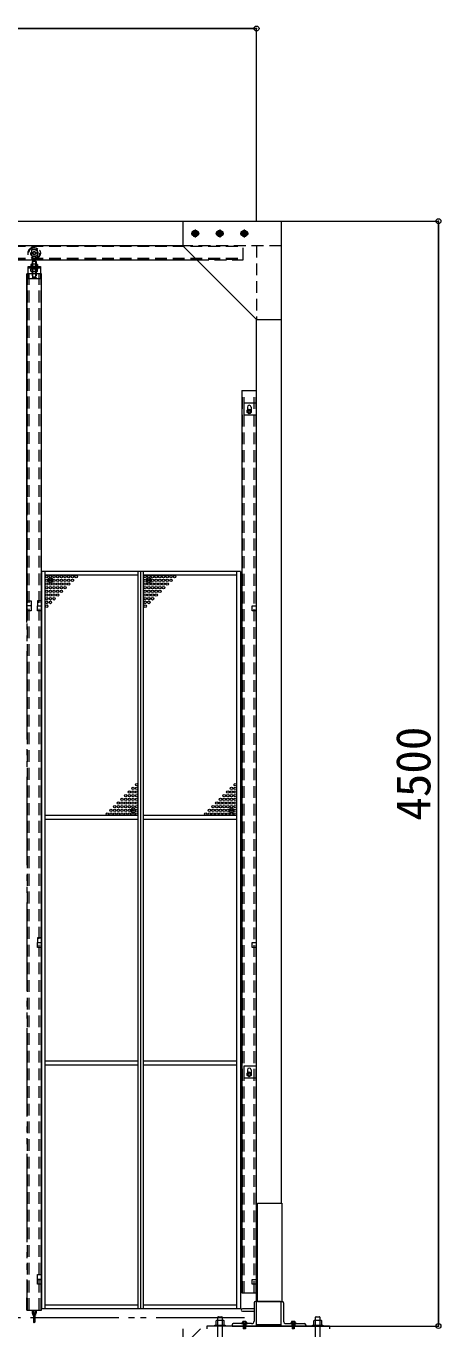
# Model space of a CAD drawing. Units: millimetres, scale not verified. Extents: x -9305 to 9305, y -6415 to 6415.
# Drawn here: x -3212 to -1522, y -3684 to 1622 of the extents above; entities that cross this region are included whole.
import ezdxf
from ezdxf.enums import TextEntityAlignment as Align

# ---------------------------------------------------------------- set-up
doc = ezdxf.new("R2010")
doc.units = ezdxf.units.MM
doc.header["$LTSCALE"] = 40
doc.header["$PDMODE"] = 32
doc.header["$PDSIZE"] = 20
for name, pattern in [('CHAIN2', [12, 9, -1, 1, -1]), ('DASHED1', [1.8, 1.2, -0.6]), ('DOUBLE_CHAIN2', [12.8, 9, -1, 0.6, -0.6, 0.6, -1])]:
    doc.linetypes.add(name, pattern=pattern)
for name, color, linetype, lineweight in [('0-0_0', 7, 'Continuous', 9), ('0-4_CYG-45', 7, 'Continuous', 9), ('0-9_ﾒッｼュﾊﾟﾈﾙ用ﾌﾞﾛッｸ', 7, 'Continuous', 9), ('0-C_寸法', 7, 'Continuous', 9)]:
    doc.layers.add(name, color=color, linetype=linetype, lineweight=lineweight)
doc.styles.add('ＭＳ ゴシック', font='')
doc.styles.get('ＭＳ ゴシック').set_extended_font_data('MS Gothic')

msp = doc.modelspace()

# ---------------------------------------------------------------- linework, layer by layer
at = {"layer": '0-0_0'}
for p, q in [((-2173.04, 827.54), (-1531.03, 827.54)), ((-1532.03, -3672.46), (-1532.03, 827.54)), ((-1532.03, 823.54), (-1532.03, -3668.46)), ((-2111.4, -3672.46), (-1531.03, -3672.46))]:
    msp.add_line(p, q, dxfattribs=at)
for p in [(-1532.03, 827.54), (-1532.03, -3672.46)]:
    msp.add_point(p, dxfattribs=at)
at = {"layer": '0-4_CYG-45'}
for p, q in [((-6873.02, 827.54), (-2173.04, 827.54)), ((-2173.04, 827.54), (-2173.04, -3172.46)), ((-2573.04, 727.54), (-6473.02, 727.54)), ((-6530.02, 670.54), (-2516.04, 670.54)), ((-3203.73, 642.51), (-3153.74, 642.51)), ((-3203.73, 592.52), (-3203.73, 642.51)), ((-3192.76, 651.51), (-3192.76, 643.56)), ((-3168.49, 652.51), (-3189.59, 652.51)), ((-3168.49, 642.56), (-3189.59, 642.56)), ((-3184.94, 664.34), (-3186.74, 662.54)), ((-3170.74, 662.54), (-3186.74, 662.54)), ((-3186.74, 662.54), (-3186.74, 652.51)), ((-3185.83, 651.51), (-3185.83, 643.56)), ((-3184.99, 664.34), (-3184.99, 670.54)), ((-3172.54, 664.34), (-3184.94, 664.34)), ((-3184.74, 652.51), (-3184.74, 664.34)), ((-3172.74, 652.51), (-3172.74, 664.34)), ((-3170.74, 662.54), (-3172.54, 664.34)), ((-3172.49, 664.34), (-3172.49, 670.54)), ((-3171.97, 651.51), (-3171.97, 643.56)), ((-3170.74, 662.54), (-3170.74, 652.51)), ((-3165.04, 651.51), (-3165.04, 643.56)), ((-3153.74, 642.51), (-3153.74, 592.52)), ((-3208.74, -807.42), (-3208.74, 612.51)), ((-3203.73, 612.51), (-3208.73, 612.51)), ((-3153.74, 592.52), (-3203.73, 592.52)), ((-3168.49, 632.51), (-3189.59, 632.51)), ((-3148.74, 612.51), (-3153.74, 612.51)), ((-3148.74, -3607.28), (-3148.74, 612.51)), ((-2273.04, -3672.46), (-2273.04, 427.54)), ((-2333.04, 137.54), (-2273.04, 137.54)), ((-2333.04, 137.54), (-2333.04, -3537.28)), ((-2323.04, 87.54), (-2273.04, 87.54)), ((-2323.04, 37.54), (-2323.04, 87.54)), ((-2311.54, 57.45), (-2303.04, 62.36)), ((-2311.54, 47.64), (-2311.54, 57.45)), ((-2310.54, 70.54), (-2310.54, 58.03)), ((-2303.04, 62.36), (-2294.54, 57.45)), ((-2295.54, 70.54), (-2295.54, 58.03)), ((-2294.54, 57.45), (-2294.54, 47.64)), ((-2273.04, 37.54), (-2323.04, 37.54)), ((-2303.04, 42.73), (-2311.54, 47.64)), ((-2294.54, 47.64), (-2303.04, 42.73)), ((-3149.04, -599.48), (-3149.04, -3602.48)), ((-2339.04, -599.48), (-3149.04, -599.48)), ((-3134.04, -3602.48), (-3134.04, -599.48)), ((-2755.04, -614.48), (-3134.04, -614.48)), ((-2755.04, -3602.48), (-2755.04, -599.48)), ((-2744.04, -3602.48), (-2744.04, -599.48)), ((-2733.04, -3602.48), (-2733.04, -599.48)), ((-2354.04, -614.48), (-2733.04, -614.48)), ((-2354.04, -3602.48), (-2354.04, -599.48)), ((-2339.04, -599.48), (-2339.04, -3602.48)), ((-3208.74, -719.48), (-3191.74, -719.48)), ((-3191.74, -739.48), (-3208.74, -739.48)), ((-3191.74, -719.48), (-3191.74, -759.47)), ((-3166.04, -719.48), (-3166.04, -739.48)), ((-3149.04, -719.48), (-3166.04, -719.48)), ((-3166.04, -739.48), (-3149.04, -739.48)), ((-3166.04, -739.48), (-3148.74, -739.48)), ((-3166.04, -759.48), (-3166.04, -739.48)), ((-2333.04, -762.41), (-2333.04, -742.42)), ((-2332.74, -739.48), (-2332.74, -719.48)), ((-2290.34, -739.48), (-2273.04, -739.48)), ((-2290.34, -759.47), (-2290.34, -739.48)), ((-3191.74, -759.47), (-3208.43, -759.47)), ((-3148.74, -759.48), (-3166.04, -759.48)), ((-2273.04, -759.47), (-2290.34, -759.47)), ((-2755.04, -1593.48), (-3134.04, -1593.48)), ((-2755.04, -1609.48), (-3134.04, -1609.48)), ((-2354.04, -1593.48), (-2733.04, -1593.48)), ((-2354.04, -1609.48), (-2733.04, -1609.48)), ((-3166.04, -2090.98), (-3166.04, -2110.98)), ((-3149.04, -2090.98), (-3166.04, -2090.98)), ((-3166.04, -2110.98), (-3149.04, -2110.98)), ((-3166.04, -2110.98), (-3148.74, -2110.98)), ((-3166.04, -2130.98), (-3166.04, -2110.98)), ((-2333.04, -2112.35), (-2333.04, -2132.34)), ((-2290.34, -2110.98), (-2273.04, -2110.98)), ((-2290.34, -2130.98), (-2290.34, -2110.98)), ((-3148.74, -2130.98), (-3166.04, -2130.98)), ((-2273.04, -2130.98), (-2290.34, -2130.98)), ((-2755.04, -2593.48), (-3134.04, -2593.48)), ((-2354.04, -2593.48), (-2733.04, -2593.48)), ((-2755.04, -2609.48), (-3134.04, -2609.48)), ((-2354.04, -2609.48), (-2733.04, -2609.48)), ((-2323.04, -2662.46), (-2323.04, -2612.46)), ((-2323.04, -2612.46), (-2273.04, -2612.46)), ((-2311.54, -2642.41), (-2303.04, -2637.5)), ((-2311.54, -2652.23), (-2311.54, -2642.41)), ((-2303.04, -2657.14), (-2311.54, -2652.23)), ((-2310.54, -2629.46), (-2310.54, -2641.84)), ((-2303.04, -2637.5), (-2294.54, -2642.41)), ((-2294.54, -2652.23), (-2303.04, -2657.14)), ((-2295.54, -2629.46), (-2295.54, -2641.84)), ((-2294.54, -2642.41), (-2294.54, -2652.23)), ((-2273.04, -2662.46), (-2323.04, -2662.46)), ((-2269.84, -3572.46), (-2269.84, -3172.46)), ((-2269.84, -3172.46), (-2169.84, -3172.46)), ((-2169.84, -3172.46), (-2169.84, -3572.46)), ((-3166.04, -3462.48), (-3149.04, -3462.48)), ((-3166.04, -3482.48), (-3166.04, -3462.48)), ((-3149.04, -3482.48), (-3166.04, -3482.48)), ((-3166.04, -3482.48), (-3148.74, -3482.48)), ((-3166.04, -3502.48), (-3166.04, -3482.48)), ((-2290.34, -3482.48), (-2273.04, -3482.48)), ((-2290.34, -3502.48), (-2290.34, -3482.48)), ((-3148.74, -3502.48), (-3166.04, -3502.48)), ((-2333.04, -3537.46), (-2273.04, -3537.46)), ((-2273.04, -3502.48), (-2290.34, -3502.48)), ((-3208.74, -3607.28), (-3208.74, -3557.28)), ((-3208.73, -3607.48), (-3148.74, -3607.48)), ((-3187.23, -3607.48), (-3187.23, -3620.78)), ((-3182.23, -3607.48), (-3182.23, -3620.78)), ((-3175.23, -3607.48), (-3175.23, -3620.78)), ((-3170.24, -3607.48), (-3170.24, -3620.78)), ((-2339.04, -3602.48), (-3149.04, -3602.48)), ((-2755.04, -3587.48), (-3134.04, -3587.48)), ((-2354.04, -3587.48), (-2733.04, -3587.48)), ((-2283.04, -3602.46), (-2331.04, -3602.46)), ((-2283.04, -3577.46), (-2283.04, -3652.46)), ((-2283.04, -3577.46), (-2283.04, -3652.46)), ((-2176.25, -3572.46), (-2278.04, -3572.46)), ((-2273.04, -3572.46), (-2278.04, -3572.46)), ((-2269.84, -3572.46), (-2168.04, -3572.46)), ((-2173.05, -3572.46), (-2168.05, -3572.46)), ((-2173.04, -3672.46), (-2173.04, -3572.46)), ((-2163.05, -3577.46), (-2163.05, -3652.46)), ((-2163.04, -3577.46), (-2163.04, -3652.46)), ((-3181.23, -3621.78), (-3181.23, -3656.77)), ((-3176.23, -3621.78), (-3176.23, -3656.77)), ((-2438.73, -3652.62), (-2438.73, -3668.54)), ((-2406.89, -3650.62), (-2436.74, -3650.62)), ((-2430.77, -4204.76), (-2430.77, -3636.65)), ((-2428.78, -3634.66), (-2414.85, -3634.66)), ((-2412.86, -3636.65), (-2412.86, -3801.81)), ((-2404.9, -3668.54), (-2404.9, -3652.62)), ((-2334.26, -3660.45), (-2334.26, -3662.44)), ((-2310.38, -3660.45), (-2334.26, -3660.45)), ((-2331.04, -3612.46), (-2283.04, -3612.46)), ((-2330.28, -3656.47), (-2330.28, -3660.45)), ((-2316.35, -3654.48), (-2328.29, -3654.48)), ((-2326.3, -3660.45), (-2326.3, -3654.48)), ((-2318.34, -3660.45), (-2318.34, -3654.48)), ((-2314.36, -3660.45), (-2314.36, -3656.47)), ((-2310.38, -3662.44), (-2310.38, -3660.45)), ((-2135.28, -3660.45), (-2135.28, -3662.44)), ((-2111.4, -3660.45), (-2135.28, -3660.45)), ((-2131.3, -3656.47), (-2131.3, -3660.45)), ((-2117.36, -3654.48), (-2129.3, -3654.48)), ((-2127.32, -3660.45), (-2127.32, -3654.48)), ((-2119.36, -3660.45), (-2119.36, -3654.48)), ((-2115.38, -3660.45), (-2115.38, -3656.47)), ((-2111.4, -3662.44), (-2111.4, -3660.45)), ((-2040.76, -3652.62), (-2040.76, -3668.54)), ((-2008.92, -3650.62), (-2038.76, -3650.62)), ((-2032.8, -3801.81), (-2032.8, -3636.66)), ((-2030.8, -3634.66), (-2016.89, -3634.66)), ((-2014.89, -3636.66), (-2014.89, -4204.76)), ((-2006.93, -3668.54), (-2006.93, -3652.62)), ((-2573.04, -3684.08), (-2573.04, -4584.08)), ((-2573.04, -3756), (-2501.12, -3684.08)), ((-1976.08, -3672.46), (-2475.54, -3672.46)), ((-2475.54, -3672.46), (-2475.54, -3683.96)), ((-2442.71, -3672.52), (-2442.71, -3668.54)), ((-2442.71, -3668.54), (-2400.92, -3668.54)), ((-2400.92, -3672.52), (-2442.71, -3672.52)), ((-2400.92, -3668.54), (-2400.92, -3672.52)), ((-2373.04, -3667.46), (-2373.04, -3672.46)), ((-2373.04, -3672.46), (-2073.04, -3672.46)), ((-2373.03, -3667.46), (-2373.03, -3672.46)), ((-2293.04, -3662.46), (-2368.04, -3662.46)), ((-2293.04, -3662.46), (-2368.03, -3662.46)), ((-2334.26, -3662.44), (-2310.38, -3662.44)), ((-2153.05, -3662.46), (-2078.06, -3662.46)), ((-2153.04, -3662.46), (-2078.04, -3662.46)), ((-2135.28, -3662.44), (-2111.4, -3662.44)), ((-2073.06, -3667.46), (-2073.06, -3672.46)), ((-2073.04, -3667.46), (-2073.04, -3672.46)), ((-2044.74, -3672.52), (-2044.74, -3668.54)), ((-2044.74, -3668.54), (-2002.95, -3668.54)), ((-2002.95, -3672.52), (-2044.74, -3672.52)), ((-2002.95, -3668.54), (-2002.95, -3672.52)), ((-1976.08, -3672.46), (-1976.08, -3683.96))]:
    msp.add_line(p, q, dxfattribs=at)
at = {"layer": '0-4_CYG-45', "linetype": 'CHAIN2'}
for p, q in [((-2539.54, 777.54), (-2506.54, 777.54)), ((-2523.04, 794.04), (-2523.04, 761.04)), ((-2439.54, 777.54), (-2406.54, 777.54)), ((-2423.04, 794.04), (-2423.04, 761.04)), ((-2339.54, 777.54), (-2306.54, 777.54)), ((-2323.04, 794.04), (-2323.04, 761.04))]:
    msp.add_line(p, q, dxfattribs=at)
at = {"layer": '0-4_CYG-45', "linetype": 'DASHED1'}
for p, q in [((-6718.02, 725.94), (-2328.04, 725.94)), ((-3167.24, 710.34), (-3190.24, 710.34)), ((-3190.24, 710.34), (-3190.24, 685.34)), ((-3167.24, 710.34), (-3167.24, 685.34)), ((-2173.04, 727.54), (-2573.04, 727.54)), ((-2273.04, 727.54), (-2273.04, 427.54)), ((-6718.02, 676.54), (-2328.04, 676.54)), ((-6718.02, 672.14), (-2328.04, 672.14)), ((-3167.24, 685.34), (-3190.24, 685.34)), ((-3186.74, 652.51), (-3186.74, 599.34)), ((-3170.74, 652.51), (-3170.74, 599.34)), ((-3206.43, -3607.28), (-3206.43, 612.51)), ((-3198.73, -3607.28), (-3198.73, 612.51)), ((-3158.74, -3607.28), (-3158.74, 612.51)), ((-3151.04, -3607.28), (-3151.04, 612.51)), ((-2330.74, -3537.46), (-2330.74, 137.54)), ((-2323.04, -3537.46), (-2323.04, 137.54)), ((-2283.04, -3537.46), (-2283.04, 137.54)), ((-2275.34, -3537.46), (-2275.34, 137.54))]:
    msp.add_line(p, q, dxfattribs=at)
at = {"layer": '0-4_CYG-45', "linetype": 'DOUBLE_CHAIN2'}
for p, q in [((-3184.99, 670.54), (-3184.99, 685.34)), ((-3184.74, 597.34), (-3184.74, 652.51)), ((-3172.74, 597.34), (-3172.74, 652.51)), ((-3172.49, 670.54), (-3172.49, 685.34)), ((-3208.73, 612.51), (-3208.73, -3607.28)), ((-3153.74, 636.51), (-3203.73, 636.51)), ((-3153.74, 612.51), (-3203.73, 612.51)), ((-3192.76, 623.61), (-3192.76, 631.51)), ((-3165.24, 636.51), (-3192.24, 636.51)), ((-3192.24, 636.51), (-3192.24, 632.51)), ((-3165.24, 632.51), (-3192.24, 632.51)), ((-3168.49, 622.61), (-3189.59, 622.61)), ((-3170.74, 599.34), (-3186.74, 599.34)), ((-3186.74, 599.34), (-3184.74, 597.34)), ((-3185.83, 623.61), (-3185.83, 631.51)), ((-3172.74, 597.34), (-3184.74, 597.34)), ((-3183.74, 636.51), (-3177.64, 632.61)), ((-3178.74, 636.51), (-3172.64, 632.61)), ((-3170.74, 599.34), (-3172.74, 597.34)), ((-3171.97, 623.61), (-3171.97, 631.51)), ((-3165.24, 636.51), (-3165.24, 632.51)), ((-3165.04, 623.61), (-3165.04, 631.51)), ((-2322.32, -3638.89), (-6726.52, -3638.89)), ((-2326.3, -3684.32), (-2326.3, -3660.45)), ((-2318.34, -3660.45), (-2318.34, -3684.32)), ((-2127.32, -3684.32), (-2127.32, -3660.45)), ((-2119.36, -3660.45), (-2119.36, -3684.32)), ((-2328.29, -3662.44), (-2328.29, -3672.39)), ((-2326.3, -3664.43), (-2318.34, -3662.44)), ((-2326.3, -3662.44), (-2318.34, -3662.44)), ((-2326.3, -3666.42), (-2318.34, -3664.43)), ((-2326.3, -3668.41), (-2318.34, -3666.42)), ((-2326.3, -3670.4), (-2318.34, -3668.41)), ((-2326.3, -3672.39), (-2318.34, -3670.4)), ((-2326.3, -3674.38), (-2318.34, -3672.39)), ((-2326.3, -3676.37), (-2318.34, -3674.38)), ((-2326.3, -3678.36), (-2318.34, -3676.37)), ((-2326.3, -3680.35), (-2318.34, -3678.36)), ((-2326.3, -3682.34), (-2318.34, -3680.35)), ((-2326.3, -3684.32), (-2318.34, -3682.34)), ((-2318.34, -3684.32), (-2326.3, -3684.32)), ((-2316.35, -3662.44), (-2316.35, -3672.39)), ((-2273.04, -3667.96), (-2173.05, -3667.96)), ((-2173.04, -3667.96), (-2273.04, -3667.96)), ((-2129.3, -3662.44), (-2129.3, -3672.39)), ((-2127.32, -3664.43), (-2119.36, -3662.44)), ((-2127.32, -3662.44), (-2119.36, -3662.44)), ((-2127.32, -3666.42), (-2119.36, -3664.43)), ((-2127.32, -3668.41), (-2119.36, -3666.42)), ((-2127.32, -3670.4), (-2119.36, -3668.41)), ((-2127.32, -3672.39), (-2119.36, -3670.4)), ((-2127.32, -3674.38), (-2119.36, -3672.39)), ((-2127.32, -3676.37), (-2119.36, -3674.38)), ((-2127.32, -3678.36), (-2119.36, -3676.37)), ((-2127.32, -3680.35), (-2119.36, -3678.36)), ((-2127.32, -3682.34), (-2119.36, -3680.35)), ((-2127.32, -3684.32), (-2119.36, -3682.34)), ((-2119.36, -3684.32), (-2127.32, -3684.32)), ((-2117.36, -3662.44), (-2117.36, -3672.39))]:
    msp.add_line(p, q, dxfattribs=at)
at = {"layer": '0-4_CYG-45'}
msp.add_lwpolyline([(-2573.04, 827.54), (-2573.04, 727.54), (-2273.04, 427.54), (-2173.04, 427.54)], dxfattribs=at)
for points in [[(-2516.69, 788.54), (-2529.39, 788.54), (-2535.74, 777.54), (-2529.39, 766.54), (-2516.69, 766.54), (-2510.34, 777.54)], [(-2416.69, 788.54), (-2429.39, 788.54), (-2435.74, 777.54), (-2429.39, 766.54), (-2416.69, 766.54), (-2410.34, 777.54)], [(-2316.69, 788.54), (-2329.39, 788.54), (-2335.74, 777.54), (-2329.39, 766.54), (-2316.69, 766.54), (-2310.34, 777.54)]]:
    msp.add_lwpolyline(points, close=True, dxfattribs=at)
at = {"layer": '0-4_CYG-45', "linetype": 'DASHED1'}
msp.add_lwpolyline([(-2516.04, 670.54), (-2328.04, 670.54), (-2328.04, 727.54)], dxfattribs=at)
at = {"layer": '0-4_CYG-45'}
for centre, radius in [((-2523.04, 777.54), 11), ((-2523.04, 777.54), 7.5), ((-2523.04, 777.54), 7), ((-2523.04, 777.54), 5.92), ((-2423.04, 777.54), 11), ((-2423.04, 777.54), 7.5), ((-2423.04, 777.54), 7), ((-2423.04, 777.54), 5.92), ((-2323.04, 777.54), 11), ((-2323.04, 777.54), 7.5), ((-2323.04, 777.54), 7), ((-2323.04, 777.54), 5.92), ((-2303.04, 52.54), 8.5), ((-2303.04, 52.54), 5), ((-2303.04, 52.54), 5), ((-2303.04, 52.54), 4.19), ((-2303.04, -2647.32), 8.5), ((-2303.04, -2647.32), 5), ((-2303.04, -2647.32), 5), ((-2303.04, -2647.32), 4.19)]:
    msp.add_circle(centre, radius, dxfattribs=at)
at = {"layer": '0-4_CYG-45', "linetype": 'DASHED1'}
for radius in [25, 22, 14.49, 6.25, 5]:
    msp.add_circle((-3178.74, 697.34), radius, dxfattribs=at)
at = {"layer": '0-4_CYG-45'}
for centre, radius, start, end in [((-2531.04, 777.54), 7.5, 101.415, 258.585), ((-2523.04, 777.54), 12, 126.444, 173.556), ((-2523.04, 777.54), 12, 186.444, 233.556), ((-2523.04, 777.54), 12, 66.444, 113.556), ((-2523.04, 777.54), 12, 246.444, 293.556), ((-2523.04, 777.54), 12, 6.444, 53.556), ((-2523.04, 777.54), 12, 306.444, 353.556), ((-2515.04, 777.54), 7.5, 281.415, 78.585), ((-2431.04, 777.54), 7.5, 101.415, 258.585), ((-2423.04, 777.54), 12, 126.444, 173.556), ((-2423.04, 777.54), 12, 186.444, 233.556), ((-2423.04, 777.54), 12, 66.444, 113.556), ((-2423.04, 777.54), 12, 246.444, 293.556), ((-2423.04, 777.54), 12, 6.444, 53.556), ((-2423.04, 777.54), 12, 306.444, 353.556), ((-2415.04, 777.54), 7.5, 281.415, 78.585), ((-2331.04, 777.54), 7.5, 101.415, 258.585), ((-2323.04, 777.54), 12, 126.444, 173.556), ((-2323.04, 777.54), 12, 186.444, 233.556), ((-2323.04, 777.54), 12, 66.444, 113.556), ((-2323.04, 777.54), 12, 246.444, 293.556), ((-2323.04, 777.54), 12, 6.444, 53.556), ((-2323.04, 777.54), 12, 306.444, 353.556), ((-2315.04, 777.54), 7.5, 281.415, 78.585), ((-3189.29, 646.06), 6.46, 57.58, 122.42), ((-3189.29, 649.02), 6.46, 237.58, 302.42), ((-3178.9, 628.02), 24.49, 73.565, 106.435), ((-3178.9, 667.05), 24.49, 253.565, 286.435), ((-3168.51, 646.01), 6.5, 57.795, 122.205), ((-3168.51, 649.06), 6.5, 237.795, 302.205), ((-2303.04, 70.54), 7.5, 0, 180), ((-2303.04, -2629.46), 7.5, 0, 180), ((-2331.04, -3607.46), 5, 90, 270), ((-2278.04, -3577.46), 5, 90, 180), ((-2278.04, -3577.46), 5, 90, 180), ((-2168.05, -3577.46), 5, 0, 90), ((-2168.04, -3577.46), 5, 0, 90), ((-3178.73, -3620.78), 8.5, 180, 252.895), ((-3178.73, -3620.78), 3.5, 180, 224.415), ((-3178.73, -3621.78), 2.5, 0, 180), ((-3178.73, -3656.77), 2.5, 180, 0), ((-3178.73, -3620.78), 8.5, 287.105, 0), ((-3178.73, -3620.78), 3.5, 315.585, 0), ((-2436.74, -3652.62), 1.99, 90, 180), ((-2428.78, -3636.65), 1.99, 90, 180), ((-2414.85, -3636.65), 1.99, 0, 90), ((-2406.89, -3652.62), 1.99, 0, 90), ((-2328.29, -3656.47), 1.99, 90, 180), ((-2316.35, -3656.47), 1.99, 0, 90), ((-2293.04, -3652.46), 10, 270, 0), ((-2293.04, -3652.46), 10, 270, 0), ((-2153.05, -3652.46), 10, 180, 270), ((-2153.04, -3652.46), 10, 180, 270), ((-2129.3, -3656.47), 1.99, 90, 180), ((-2117.36, -3656.47), 1.99, 0, 90), ((-2038.76, -3652.62), 1.99, 90, 180), ((-2030.8, -3636.66), 2, 90, 180), ((-2016.89, -3636.66), 2, 0, 90), ((-2008.92, -3652.62), 1.99, 0, 90), ((-2368.04, -3667.46), 5, 90, 180), ((-2368.03, -3667.46), 5, 90, 180), ((-2078.06, -3667.46), 5, 0, 90), ((-2078.04, -3667.46), 5, 0, 90)]:
    msp.add_arc(centre, radius, start, end, dxfattribs=at)
at = {"layer": '0-4_CYG-45', "linetype": 'DOUBLE_CHAIN2'}
for centre, radius, start, end in [((-3189.29, 626.06), 6.46, 57.58, 122.42), ((-3189.29, 629.06), 6.46, 237.58, 302.42), ((-3178.9, 608.02), 24.49, 73.565, 106.435), ((-3178.9, 647.1), 24.49, 253.565, 286.435), ((-3168.51, 626.01), 6.5, 57.795, 122.205), ((-3168.51, 629.11), 6.5, 237.795, 302.205), ((-2328.29, -3656.47), 1.99, 90, 180), ((-2129.3, -3656.47), 1.99, 90, 180)]:
    msp.add_arc(centre, radius, start, end, dxfattribs=at)
at = {"layer": '0-9_ﾒッｼュﾊﾟﾈﾙ用ﾌﾞﾛッｸ'}
for centre in [(-3128.04, -620.48), (-3128.04, -635.48), (-3113.04, -620.48), (-3113.04, -635.48), (-3098.04, -620.48), (-3098.04, -635.48), (-3083.04, -620.48), (-3083.04, -635.48), (-3068.04, -620.48), (-3068.04, -635.48), (-3053.04, -620.48), (-3053.04, -635.48), (-3038.04, -620.48), (-3038.04, -635.48), (-3023.04, -620.48), (-3023.04, -635.48), (-3008.04, -620.48), (-2727.04, -620.48), (-2727.04, -635.48), (-2712.04, -620.48), (-2712.04, -635.48), (-2697.04, -620.48), (-2697.04, -635.48), (-2682.04, -620.48), (-2682.04, -635.48), (-2667.04, -620.48), (-2667.04, -635.48), (-2652.04, -620.48), (-2652.04, -635.48), (-2637.04, -620.48), (-2637.04, -635.48), (-2622.04, -620.48), (-2622.04, -635.48), (-2607.04, -620.48), (-3128.04, -650.48), (-3128.04, -665.48), (-3128.04, -680.48), (-3113.04, -650.48), (-3113.04, -665.48), (-3113.04, -680.48), (-3098.04, -650.48), (-3098.04, -665.48), (-3098.04, -680.48), (-3083.04, -650.48), (-3083.04, -665.48), (-3083.04, -680.48), (-3068.04, -650.48), (-3068.04, -665.48), (-3068.04, -680.48), (-3053.04, -650.48), (-3053.04, -665.48), (-3038.04, -650.48), (-2727.04, -650.48), (-2727.04, -665.48), (-2727.04, -680.48), (-2712.04, -650.48), (-2712.04, -665.48), (-2712.04, -680.48), (-2697.04, -650.48), (-2697.04, -665.48), (-2697.04, -680.48), (-2682.04, -650.48), (-2682.04, -665.48), (-2682.04, -680.48), (-2667.04, -650.48), (-2667.04, -665.48), (-2667.04, -680.48), (-2652.04, -650.48), (-2652.04, -665.48), (-2637.04, -650.48), (-3128.04, -695.48), (-3128.04, -710.48), (-3128.04, -725.48), (-3128.04, -740.48), (-3113.04, -695.48), (-3113.04, -710.48), (-3113.04, -725.48), (-3098.04, -695.48), (-3098.04, -710.48), (-3083.04, -695.48), (-2727.04, -695.48), (-2727.04, -710.48), (-2727.04, -725.48), (-2727.04, -740.48), (-2712.04, -695.48), (-2712.04, -710.48), (-2712.04, -725.48), (-2697.04, -695.48), (-2697.04, -710.48), (-2682.04, -695.48), (-2776.04, -1482.48), (-2761.04, -1467.48), (-2761.04, -1482.48), (-2375.04, -1482.48), (-2360.04, -1467.48), (-2360.04, -1482.48), (-2836.04, -1542.48), (-2821.04, -1527.48), (-2821.04, -1542.48), (-2806.04, -1512.48), (-2806.04, -1527.48), (-2806.04, -1542.48), (-2791.04, -1497.48), (-2791.04, -1512.48), (-2791.04, -1527.48), (-2791.04, -1542.48), (-2776.04, -1497.48), (-2776.04, -1512.48), (-2776.04, -1527.48), (-2776.04, -1542.48), (-2761.04, -1497.48), (-2761.04, -1512.48), (-2761.04, -1527.48), (-2761.04, -1542.48), (-2435.04, -1542.48), (-2420.04, -1527.48), (-2420.04, -1542.48), (-2405.04, -1512.48), (-2405.04, -1527.48), (-2405.04, -1542.48), (-2390.04, -1497.48), (-2390.04, -1512.48), (-2390.04, -1527.48), (-2390.04, -1542.48), (-2375.04, -1497.48), (-2375.04, -1512.48), (-2375.04, -1527.48), (-2375.04, -1542.48), (-2360.04, -1497.48), (-2360.04, -1512.48), (-2360.04, -1527.48), (-2360.04, -1542.48), (-2881.04, -1587.48), (-2866.04, -1572.48), (-2866.04, -1587.48), (-2851.04, -1557.48), (-2851.04, -1572.48), (-2851.04, -1587.48), (-2836.04, -1557.48), (-2836.04, -1572.48), (-2836.04, -1587.48), (-2821.04, -1557.48), (-2821.04, -1572.48), (-2821.04, -1587.48), (-2806.04, -1557.48), (-2806.04, -1572.48), (-2806.04, -1587.48), (-2791.04, -1557.48), (-2791.04, -1572.48), (-2791.04, -1587.48), (-2776.04, -1557.48), (-2776.04, -1572.48), (-2776.04, -1587.48), (-2761.04, -1557.48), (-2761.04, -1572.48), (-2761.04, -1587.48), (-2480.04, -1587.48), (-2465.04, -1572.48), (-2465.04, -1587.48), (-2450.04, -1557.48), (-2450.04, -1572.48), (-2450.04, -1587.48), (-2435.04, -1557.48), (-2435.04, -1572.48), (-2435.04, -1587.48), (-2420.04, -1557.48), (-2420.04, -1572.48), (-2420.04, -1587.48), (-2405.04, -1557.48), (-2405.04, -1572.48), (-2405.04, -1587.48), (-2390.04, -1557.48), (-2390.04, -1572.48), (-2390.04, -1587.48), (-2375.04, -1557.48), (-2375.04, -1572.48), (-2375.04, -1587.48), (-2360.04, -1557.48), (-2360.04, -1572.48), (-2360.04, -1587.48)]:
    msp.add_circle(centre, 5, dxfattribs=at)
for p in [(-3113.04, -635.48), (-2712.04, -635.48), (-2776.04, -1572.48), (-2375.04, -1572.48)]:
    msp.add_point(p, dxfattribs=at)
at = {"layer": '0-C_寸法'}
for p, q in [((-2273.04, 1612.11), (-6773.02, 1612.11)), ((-6769.02, 1612.11), (-2277.04, 1612.11)), ((-2273.04, 829.54), (-2273.04, 1613.11))]:
    msp.add_line(p, q, dxfattribs=at)
msp.add_point((-2273.04, 1612.11), dxfattribs=at)

# ---------------------------------------------------------------- texts
at = {"layer": '0-0_0', "style": 'ＭＳ ゴシック'}
msp.add_text('4500', height=140.8, rotation=90, dxfattribs=at).set_placement((-1522.58, -1614.39), align=Align.BOTTOM_LEFT)

doc.saveas('drawing.dxf')
